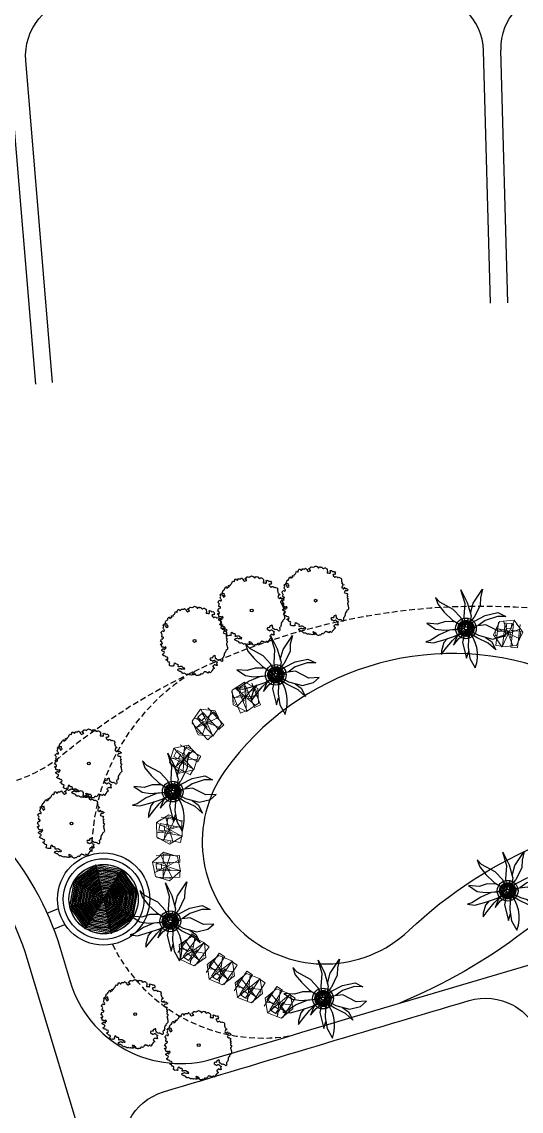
# Model space of a CAD drawing. Extents: x 309418 to 1212698, y 3438380 to 6877191.
# Drawn here: x 606543.7 to 606587, y 3438509.8 to 3438604.3 of the extents above; entities that cross this region are included whole.
import ezdxf

# ---------------------------------------------------------------- set-up
doc = ezdxf.new("R2010")
doc.units = 0
doc.header["$MEASUREMENT"] = 0
doc.set_wipeout_variables(frame=1)
doc.linetypes.add('DASHED', pattern=[0.75, 0.5, -0.25])
for name, color, linetype in [('Draft _ Lines', 20, 'Continuous'), ('DRAFT LINES', 32, 'Continuous'), ('DRAFT-LINES', 10, 'Continuous'), ('LA-HARD-PAVE-HATCH-MARBLE-TYPE (PV - MT-BG-01-AN - RA- ∅ - 01)', 227, 'Continuous'), ('LA-HARD-PAVE-HATCH-WOOD-TYPE( PV - WO-DW-01-∅ - ∅-∅ - 04)', 17, 'Continuous'), ('LA-HARD-PAVE-LINE-01', 30, 'Continuous'), ('LA-PLNT-PALMS', 251, 'Continuous'), ('LA-PLNT-TREE-TRUNK', 52, 'Continuous'), ('Tree-Delonix regia', 71, 'Continuous'), ('X-DK-LANDSCPE BASE$0$LA-WOODEN -ELEV', 45, 'Continuous'), ('X-DK-LANDSCPE BASE$0$LA-WOODEN ELEV2', 29, 'Continuous')]:
    doc.layers.add(name, color=color, linetype=linetype)
for name, color, linetype, lineweight in [('HW-LA-SF-LOUNGE CHAIRS', 215, 'Continuous', 0), ('L-CON-SF-CABANA', 215, 'Continuous', 0), ('X-DK-LANDSCPE BASE$0$LA-PLNT-PALM', 102, 'Continuous', 20)]:
    doc.layers.add(name, color=color, linetype=linetype, lineweight=lineweight)

# ---------------------------------------------------------------- blocks, each defined once
blk = doc.blocks.new('Lounge 1')
at = {"lineweight": 13, "extrusion": (0, 0, -1)}
blk.add_line((0.411, 1.439), (0.411, 0.859), dxfattribs=at)
blk.add_wipeout([(0.29, 0.859), (0.29, 0), (-0.29, 0), (-0.29, 0.859), (-0.411, 0.859), (-0.411, 1.439), (-0.29, 1.439), (-0.29, 2.03), (0.29, 2.03), (0.29, 1.439), (0.411, 1.439), (0.411, 0.859)])
at = {"extrusion": (0, 0, -1)}
for p, q in [((-0.29, 2.03), (-0.29, 0)), ((0.29, 2.03), (0.29, 0)), ((0.29, 0), (-0.29, 0))]:
    blk.add_line(p, q, dxfattribs=at)
at = {"lineweight": 13, "extrusion": (0, 0, -1)}
for p, q in [((-0.29, 1.439), (-0.411, 1.439)), ((-0.411, 1.439), (-0.411, 0.859)), ((0.411, 1.439), (0.29, 1.439)), ((-0.29, 0.859), (-0.411, 0.859)), ((0.411, 0.859), (0.29, 0.859))]:
    blk.add_line(p, q, dxfattribs=at)
blk.add_lwpolyline([(0.29, 1.439), (-0.29, 1.439)])
blk = doc.blocks.new('umbrella')
blk.add_lwpolyline([(-0.328, 1.236), (-1.23, 0.331), (-0.897, -0.902), (0.338, -1.231), (1.239, -0.326), (0.907, 0.907)], close=True)
for points in [[(0.329, -1.229), (-0.331, 1.235)], [(1.074, 0.287), (-1.064, -0.282)]]:
    blk.add_lwpolyline(points)
at = {"layer": 'L-CON-SF-CABANA', "extrusion": (0, 0, -1)}
for p, q in [((0.575, 0.995), (-0.571, -0.989)), ((-0.987, 0.575), (0.996, -0.57))]:
    blk.add_line(p, q, dxfattribs=at)
blk = doc.blocks.new('LA-SIDE TABLE-0')
at = {"layer": 'HW-LA-SF-LOUNGE CHAIRS'}
blk.add_lwpolyline([(-0.161, 0.157), (0.161, -0.157), (-0.153, -0.479), (-0.475, -0.166)], close=True, dxfattribs=at)
blk = doc.blocks.new('*U114')
at = {"layer": 'HW-LA-SF-LOUNGE CHAIRS', "rotation": 111.042538555091}
blk.add_blockref('Lounge 1', (0.844, 1.023), dxfattribs=at)
blk.add_blockref('Lounge 1', (1.311, -0.19), dxfattribs=at)
at = {"rotation": 155.2528103942293}
blk.add_blockref('LA-SIDE TABLE-0', (-0.817, -0.312), dxfattribs=at)
at = {"layer": 'HW-LA-SF-LOUNGE CHAIRS', "rotation": 114.5515318329102}
blk.add_blockref('umbrella', (0.005, 0.004), dxfattribs=at)
blk = doc.blocks.new('*U113')
at = {"layer": 'HW-LA-SF-LOUNGE CHAIRS', "rotation": 112.902256444944}
blk.add_blockref('Lounge 1', (0.811, 1.05), dxfattribs=at)
blk.add_blockref('Lounge 1', (1.317, -0.147), dxfattribs=at)
at = {"rotation": 157.1125282840822}
blk.add_blockref('LA-SIDE TABLE-0', (-0.806, -0.338), dxfattribs=at)
at = {"layer": 'HW-LA-SF-LOUNGE CHAIRS', "rotation": 116.4112497227631}
blk.add_blockref('umbrella', (0.005, 0.004), dxfattribs=at)
blk = doc.blocks.new('*U112')
at = {"layer": 'HW-LA-SF-LOUNGE CHAIRS', "rotation": 115.5043517202483}
blk.add_blockref('Lounge 1', (0.762, 1.086), dxfattribs=at)
blk.add_blockref('Lounge 1', (1.322, -0.087), dxfattribs=at)
at = {"rotation": 159.7146235593865}
blk.add_blockref('LA-SIDE TABLE-0', (-0.79, -0.375), dxfattribs=at)
at = {"layer": 'HW-LA-SF-LOUNGE CHAIRS', "rotation": 119.0133449980674}
blk.add_blockref('umbrella', (0.005, 0.004), dxfattribs=at)
blk = doc.blocks.new('*U111')
at = {"layer": 'HW-LA-SF-LOUNGE CHAIRS', "rotation": 167.8649148409983}
blk.add_blockref('Lounge 1', (-0.395, 1.267), dxfattribs=at)
blk.add_blockref('Lounge 1', (0.876, 0.993), dxfattribs=at)
at = {"rotation": 212.0751866801365}
blk.add_blockref('LA-SIDE TABLE-0', (-0.186, -0.855), dxfattribs=at)
at = {"layer": 'HW-LA-SF-LOUNGE CHAIRS', "rotation": 171.3739081188174}
blk.add_blockref('umbrella', (-0.001, 0.006), dxfattribs=at)
blk = doc.blocks.new('*U110')
at = {"layer": 'HW-LA-SF-LOUNGE CHAIRS', "rotation": 178.7454552913774}
blk.add_blockref('Lounge 1', (-0.627, 1.169), dxfattribs=at)
blk.add_blockref('Lounge 1', (0.673, 1.141), dxfattribs=at)
at = {"rotation": 222.9557271305156}
blk.add_blockref('LA-SIDE TABLE-0', (-0.021, -0.874), dxfattribs=at)
at = {"layer": 'HW-LA-SF-LOUNGE CHAIRS', "rotation": 182.2544485691966}
blk.add_blockref('umbrella', (-0.002, 0.006), dxfattribs=at)
blk = doc.blocks.new('*U125')
at = {"layer": 'HW-LA-SF-LOUNGE CHAIRS', "rotation": 197.6106721176034}
blk.add_blockref('Lounge 1', (-0.971, 0.904), dxfattribs=at)
blk.add_blockref('Lounge 1', (0.268, 1.297), dxfattribs=at)
at = {"rotation": 241.8209439567416}
blk.add_blockref('LA-SIDE TABLE-0', (0.263, -0.834), dxfattribs=at)
at = {"layer": 'HW-LA-SF-LOUNGE CHAIRS', "rotation": 201.1196653954225}
blk.add_blockref('umbrella', (-0.004, 0.005), dxfattribs=at)
blk = doc.blocks.new('*U126')
at = {"layer": 'HW-LA-SF-LOUNGE CHAIRS', "rotation": 215.6058830997293}
blk.add_blockref('Lounge 1', (-1.203, 0.56), dxfattribs=at)
blk.add_blockref('Lounge 1', (-0.146, 1.317), dxfattribs=at)
at = {"rotation": 259.8161549388675}
blk.add_blockref('LA-SIDE TABLE-0', (0.508, -0.712), dxfattribs=at)
at = {"layer": 'HW-LA-SF-LOUNGE CHAIRS', "rotation": 219.1148763775484}
blk.add_blockref('umbrella', (-0.005, 0.004), dxfattribs=at)
blk = doc.blocks.new('*U104')
at = {"layer": 'HW-LA-SF-LOUNGE CHAIRS', "rotation": 236.3192529901591}
blk.add_blockref('Lounge 1', (-1.323, 0.098), dxfattribs=at)
blk.add_blockref('Lounge 1', (-0.602, 1.18), dxfattribs=at)
at = {"rotation": 280.5295248292974}
blk.add_blockref('LA-SIDE TABLE-0', (0.727, -0.487), dxfattribs=at)
at = {"layer": 'HW-LA-SF-LOUNGE CHAIRS', "rotation": 239.8282462679783}
blk.add_blockref('umbrella', (-0.006, 0.002), dxfattribs=at)
blk = doc.blocks.new('*U101')
at = {"layer": 'HW-LA-SF-LOUNGE CHAIRS', "rotation": 264.898272996274}
blk.add_blockref('Lounge 1', (-1.209, -0.547), dxfattribs=at)
blk.add_blockref('Lounge 1', (-1.093, 0.748), dxfattribs=at)
at = {"rotation": 309.1085448354122}
blk.add_blockref('LA-SIDE TABLE-0', (0.871, -0.08), dxfattribs=at)
at = {"layer": 'HW-LA-SF-LOUNGE CHAIRS', "rotation": 268.4072662740932}
blk.add_blockref('umbrella', (-0.006, -0.001), dxfattribs=at)
blk = doc.blocks.new('Delonix regia')
at = {"linetype": 'Continuous'}
blk.add_lwpolyline([(2.746, -0.535), (2.736, -0.575), (2.722, -0.616), (2.664, -0.605), (2.668, -0.648), (2.68, -0.697), (2.659, -0.734), (2.623, -0.79), (2.679, -0.804), (2.666, -0.866), (2.599, -0.87), (2.571, -0.833), (2.505, -0.801), (2.5, -0.85), (2.456, -0.861), (2.399, -0.882), (2.358, -0.933), (2.388, -0.966), (2.392, -1.03), (2.362, -1.086), (2.408, -1.09), (2.458, -1.056), (2.512, -1.06), (2.55, -1.08), (2.55, -1.08), (2.55, -1.08), (2.486, -1.111), (2.507, -1.185), (2.541, -1.221), (2.585, -1.246), (2.588, -1.292), (2.596, -1.351), (2.604, -1.444), (2.555, -1.441), (2.514, -1.423), (2.467, -1.426), (2.422, -1.361), (2.392, -1.317), (2.321, -1.31), (2.249, -1.337), (2.204, -1.346), (2.208, -1.393), (2.239, -1.477), (2.272, -1.547), (2.302, -1.59), (2.312, -1.635), (2.27, -1.65), (2.232, -1.678), (2.186, -1.702), (2.151, -1.736), (2.166, -1.812), (2.1, -1.837), (2.038, -1.819), (2.019, -1.86), (2.035, -1.902), (1.996, -1.944), (1.958, -1.972), (1.91, -1.99), (1.87, -2.012), (1.902, -2.096), (1.885, -2.143), (1.825, -2.166), (1.71, -2.188), (1.662, -2.206), (1.629, -2.3), (1.596, -2.34), (1.56, -2.374), (1.55, -2.419), (1.503, -2.477), (1.425, -2.561), (1.385, -2.583), (1.299, -2.574), (1.226, -2.56), (1.175, -2.572), (1.118, -2.601), (1.074, -2.631), (1.024, -2.608), (0.972, -2.614), (0.928, -2.644), (0.877, -2.635), (0.846, -2.681), (0.827, -2.722), (0.737, -2.756), (0.695, -2.772), (0.652, -2.802), (0.576, -2.782), (0.529, -2.786), (0.431, -2.891), (0.385, -2.949), (0.34, -2.959), (0.295, -2.948), (0.268, -2.911), (0.284, -2.864), (0.274, -2.819), (0.248, -2.747), (0.225, -2.687), (0.197, -2.649), (0.156, -2.631), (0.132, -2.585), (0.108, -2.539), (0.119, -2.494), (0.127, -2.443), (0.093, -2.407), (0.09, -2.361), (0.132, -2.345), (0.149, -2.298), (0.191, -2.248), (0.24, -2.23), (0.264, -2.186), (0.236, -2.128), (0.181, -2.128), (0.134, -2.112), (0.106, -2.074), (0.054, -2.08), (-0.004, -2.109), (-0.04, -2.142), (-0.077, -2.115), (-0.112, -2.06), (-0.176, -2.015), (-0.231, -2.015), (-0.275, -2.08), (-0.292, -2.127), (-0.282, -2.171), (-0.237, -2.202), (-0.255, -2.243), (-0.236, -2.332), (-0.193, -2.357), (-0.147, -2.367), (-0.102, -2.378), (-0.061, -2.397), (-0.058, -2.443), (-0.068, -2.488), (-0.076, -2.539), (-0.055, -2.579), (-0.043, -2.629), (-0.027, -2.672), (-0.063, -2.705), (-0.108, -2.695), (-0.158, -2.707), (-0.169, -2.752), (-0.196, -2.789), (-0.214, -2.83), (-0.25, -2.864), (-0.291, -2.845), (-0.295, -2.799), (-0.319, -2.753), (-0.334, -2.711), (-0.346, -2.661), (-0.393, -2.664), (-0.442, -2.662), (-0.532, -2.641), (-0.58, -2.659), (-0.585, -2.756), (-0.574, -2.821), (-0.63, -2.855), (-0.732, -2.839), (-0.793, -2.82), (-0.837, -2.85), (-0.881, -2.86), (-0.929, -2.844), (-1.068, -2.875), (-1.12, -2.881), (-1.124, -2.834), (-1.099, -2.791), (-1.122, -2.731), (-1.179, -2.725), (-1.272, -2.732), (-1.287, -2.69), (-1.279, -2.639), (-1.313, -2.603), (-1.31, -2.555), (-1.344, -2.519), (-1.36, -2.477), (-1.382, -2.437), (-1.427, -2.427), (-1.471, -2.436), (-1.524, -2.422), (-1.601, -2.437), (-1.651, -2.449), (-1.691, -2.416), (-1.695, -2.369), (-1.764, -2.326), (-1.764, -2.326), (-1.808, -2.312), (-1.842, -2.34), (-1.892, -2.329), (-1.931, -2.305), (-1.966, -2.273), (-1.994, -2.238), (-2.044, -2.226), (-2.072, -2.191), (-2.089, -2.145), (-2.112, -2.085), (-2.136, -2.019), (-2.092, -1.995), (-2.057, -1.967), (-2.079, -1.929), (-2.092, -1.874), (-2.071, -1.828), (-2.048, -1.789), (-2.098, -1.777), (-2.108, -1.728), (-2.099, -1.672), (-2.182, -1.673), (-2.205, -1.712), (-2.226, -1.757), (-2.187, -1.864), (-2.201, -1.907), (-2.246, -1.886), (-2.281, -1.853), (-2.323, -1.824), (-2.373, -1.789), (-2.415, -1.699), (-2.436, -1.662), (-2.479, -1.647), (-2.511, -1.561), (-2.531, -1.508), (-2.588, -1.499), (-2.628, -1.431), (-2.645, -1.346), (-2.663, -1.277), (-2.68, -1.231), (-2.745, -1.179), (-2.773, -1.144), (-2.774, -1.1), (-2.759, -1.018), (-2.776, -0.934), (-2.777, -0.889), (-2.808, -0.847), (-2.828, -0.794), (-2.852, -0.728), (-2.861, -0.685), (-2.849, -0.636), (-2.807, -0.605), (-2.765, -0.597), (-2.724, -0.627), (-2.685, -0.65), (-2.639, -0.671), (-2.594, -0.692), (-2.585, -0.734), (-2.567, -0.803), (-2.559, -0.845), (-2.512, -0.85), (-2.466, -0.871), (-2.441, -0.937), (-2.397, -0.996), (-2.354, -0.988), (-2.336, -0.936), (-2.366, -0.856), (-2.385, -0.803), (-2.371, -0.76), (-2.375, -0.709), (-2.399, -0.665), (-2.434, -0.632), (-2.465, -0.591), (-2.51, -0.57), (-2.537, -0.519), (-2.582, -0.498), (-2.611, -0.464), (-2.558, -0.421), (-2.507, -0.395), (-2.484, -0.356), (-2.507, -0.274), (-2.545, -0.212), (-2.573, -0.178), (-2.539, -0.149), (-2.556, -0.103), (-2.551, -0.056), (-2.552, -0.011), (-2.602, 0.001), (-2.656, 0.003), (-2.686, -0.038), (-2.733, -0.033), (-2.767, -0.083), (-2.788, -0.129), (-2.846, -0.136), (-2.889, -0.061), (-2.924, -0.028), (-2.98, 0.019), (-3.016, 0.096), (-3.039, 0.178), (-2.996, 0.225), (-2.908, 0.273), (-2.844, 0.304), (-2.832, 0.354), (-2.864, 0.418), (-2.903, 0.441), (-2.888, 0.484), (-2.865, 0.523), (-2.882, 0.569), (-2.882, 0.569), (-2.865, 0.616), (-2.877, 0.66), (-2.893, 0.702), (-2.854, 0.725), (-2.806, 0.726), (-2.782, 0.674), (-2.761, 0.629), (-2.698, 0.683), (-2.656, 0.699), (-2.634, 0.755), (-2.635, 0.807), (-2.674, 0.827), (-2.698, 0.905), (-2.69, 0.952), (-2.699, 1.001), (-2.729, 1.046), (-2.749, 1.1), (-2.765, 1.155), (-2.755, 1.22), (-2.691, 1.261), (-2.651, 1.246), (-2.601, 1.229), (-2.537, 1.244), (-2.493, 1.265), (-2.484, 1.312), (-2.502, 1.384), (-2.523, 1.428), (-2.54, 1.474), (-2.536, 1.545), (-2.484, 1.582), (-2.441, 1.572), (-2.396, 1.567), (-2.35, 1.571), (-2.336, 1.524), (-2.327, 1.475), (-2.313, 1.428), (-2.294, 1.387), (-2.215, 1.434), (-2.172, 1.459), (-2.143, 1.404), (-2.084, 1.479), (-2.097, 1.526), (-2.188, 1.536), (-2.232, 1.55), (-2.218, 1.616), (-2.27, 1.662), (-2.295, 1.705), (-2.297, 1.757), (-2.277, 1.799), (-2.236, 1.827), (-2.222, 1.907), (-2.236, 1.98), (-2.17, 1.978), (-2.117, 1.929), (-2.079, 1.899), (-2.018, 1.944), (-2.022, 2.003), (-1.982, 2.035), (-1.991, 2.084), (-2.011, 2.125), (-2.041, 2.157), (-1.986, 2.174), (-1.937, 2.183), (-1.898, 2.206), (-1.829, 2.232), (-1.785, 2.209), (-1.78, 2.159), (-1.701, 2.171), (-1.661, 2.155), (-1.614, 2.182), (-1.613, 2.225), (-1.642, 2.258), (-1.642, 2.258), (-1.667, 2.295), (-1.655, 2.339), (-1.596, 2.406), (-1.544, 2.42), (-1.5, 2.436), (-1.475, 2.491), (-1.461, 2.575), (-1.451, 2.624), (-1.402, 2.659), (-1.358, 2.647), (-1.315, 2.652), (-1.269, 2.652), (-1.222, 2.647), (-1.217, 2.604), (-1.229, 2.56), (-1.182, 2.555), (-1.157, 2.519), (-1.077, 2.56), (-1.077, 2.605), (-1.067, 2.654), (-1.067, 2.699), (-1.019, 2.768), (-0.941, 2.803), (-0.896, 2.803), (-0.863, 2.866), (-0.848, 2.917), (-0.779, 2.943), (-0.727, 2.956), (-0.709, 2.906), (-0.746, 2.825), (-0.741, 2.781), (-0.746, 2.734), (-0.777, 2.666), (-0.801, 2.623), (-0.774, 2.566), (-0.729, 2.566), (-0.689, 2.535), (-0.624, 2.559), (-0.609, 2.61), (-0.639, 2.644), (-0.606, 2.691), (-0.559, 2.702), (-0.529, 2.742), (-0.552, 2.79), (-0.606, 2.798), (-0.613, 2.846), (-0.642, 2.88), (-0.589, 2.934), (-0.538, 2.948), (-0.47, 2.979), (-0.434, 3.003), (-0.379, 3.007), (-0.338, 2.988), (-0.297, 2.97), (-0.202, 2.988), (-0.133, 3.014), (-0.083, 3.032), (-0.03, 3.041), (0.02, 3.014), (0.061, 2.996), (0.072, 2.949), (0.007, 2.913), (-0.043, 2.895), (0.009, 2.892), (0.054, 2.908), (0.075, 2.866), (0.141, 2.856), (0.19, 2.846), (0.224, 2.876), (0.194, 2.91), (0.237, 2.948), (0.281, 2.92), (0.326, 2.846), (0.425, 2.883), (0.475, 2.885), (0.52, 2.856), (0.596, 2.879), (0.664, 2.91), (0.711, 2.933), (0.76, 2.94), (0.792, 2.867), (0.777, 2.817), (0.865, 2.838), (0.943, 2.873), (0.999, 2.905), (1.042, 2.91), (1.084, 2.858), (1.101, 2.813), (1.084, 2.767), (1.062, 2.72), (1.108, 2.703), (1.151, 2.679), (1.209, 2.706), (1.251, 2.728), (1.268, 2.683), (1.303, 2.651), (1.327, 2.615), (1.327, 2.615), (1.357, 2.583), (1.398, 2.554), (1.447, 2.564), (1.496, 2.553), (1.491, 2.506), (1.456, 2.478), (1.491, 2.385), (1.477, 2.342), (1.433, 2.318), (1.443, 2.232), (1.44, 2.178), (1.475, 2.146), (1.538, 2.139), (1.583, 2.118), (1.611, 2.084), (1.655, 2.107), (1.637, 2.176), (1.617, 2.229), (1.629, 2.278), (1.661, 2.313), (1.704, 2.299), (1.738, 2.267), (1.788, 2.255), (1.823, 2.283), (1.883, 2.283), (1.923, 2.237), (1.957, 2.145), (1.981, 2.101), (2.028, 2.096), (2.078, 2.084), (2.119, 2.055), (2.163, 2.056), (2.206, 2.042), (2.226, 1.989), (2.246, 1.936), (2.274, 1.902), (2.278, 1.85), (2.257, 1.805), (2.252, 1.758), (2.287, 1.726), (2.325, 1.703), (2.372, 1.72), (2.416, 1.721), (2.434, 1.675), (2.419, 1.632), (2.471, 1.614), (2.506, 1.582), (2.508, 1.537), (2.479, 1.451), (2.497, 1.405), (2.538, 1.375), (2.583, 1.355), (2.626, 1.341), (2.67, 1.304), (2.683, 1.249), (2.671, 1.199), (2.673, 1.155), (2.701, 1.12), (2.643, 1.053), (2.544, 0.956), (2.469, 0.913), (2.435, 0.885), (2.476, 0.855), (2.517, 0.826), (2.548, 0.762), (2.566, 0.716), (2.604, 0.692), (2.684, 0.722), (2.732, 0.755), (2.734, 0.809), (2.766, 0.843), (2.812, 0.823), (2.843, 0.759), (2.866, 0.677), (2.861, 0.63), (2.942, 0.555), (2.97, 0.52), (2.958, 0.41), (2.935, 0.372), (2.891, 0.348), (2.859, 0.313), (2.812, 0.296), (2.786, 0.346), (2.745, 0.376), (2.7, 0.397), (2.676, 0.441), (2.651, 0.386), (2.637, 0.343), (2.602, 0.315), (2.626, 0.271), (2.63, 0.22), (2.612, 0.168), (2.646, 0.136), (2.689, 0.122), (2.739, 0.11), (2.77, 0.047), (2.771, 0.002), (2.766, -0.045), (2.803, -0.084), (2.849, -0.105), (2.869, -0.157), (2.913, -0.276), (2.93, -0.323), (2.9, -0.364), (2.886, -0.407), (2.845, -0.437), (2.799, -0.455), (2.766, -0.489)], close=True, dxfattribs=at)
blk.add_circle((0, 0), 0.122, dxfattribs=at)
blk = doc.blocks.new('GH-B-LA-HD-FURN-Tree-Pit-140-C2')
blk.add_wipeout([(-0.285, 0.639), (-0.331, 0.617), (-0.371, 0.593), (-0.464, 0.524), (-0.509, 0.48), (-0.547, 0.437), (-0.566, 0.411), (-0.593, 0.373), (-0.614, 0.337), (-0.643, 0.276), (-0.665, 0.22), (-0.683, 0.154), (-0.692, 0.107), (-0.698, 0.047), (-0.7, 0.008), (-0.7, -0.016), (-0.696, -0.075), (-0.684, -0.149), (-0.657, -0.241), (-0.632, -0.301), (-0.605, -0.352), (-0.578, -0.395), (-0.516, -0.473), (-0.43, -0.552), (-0.377, -0.59), (-0.308, -0.629), (-0.192, -0.673), (-0.137, -0.686), (-0.026, -0.7), (0.028, -0.699), (0.16, -0.681), (0.232, -0.66), (0.287, -0.638), (0.411, -0.567), (0.473, -0.516), (0.517, -0.472), (0.565, -0.413), (0.608, -0.346), (0.66, -0.234), (0.679, -0.17), (0.695, -0.08), (0.699, 0.027), (0.674, 0.189), (0.649, 0.262), (0.618, 0.329), (0.576, 0.398), (0.529, 0.458), (0.47, 0.518), (0.414, 0.565), (0.336, 0.614), (0.277, 0.643), (0.234, 0.66), (0.176, 0.677), (0.135, 0.687), (0.1, 0.693), (0.045, 0.699), (0.004, 0.7), (-0.03, 0.699), (-0.071, 0.696), (-0.096, 0.693), (-0.124, 0.689), (-0.195, 0.672)])
at = {"linetype": 'Continuous', "ltscale": 7}
blk.add_circle((0, 0), 0.7, dxfattribs=at)
for centre, radius in [((0, 0), 0.7), ((-0.592, 0.009, 0), 0.0312), ((-0.526, 0.216, 0), 0.0751), ((-0.542, 0.345, 0), 0.0312), ((-0.482, 0.387, 0), 0.0312), ((-0.442, 0.118, 0), 0.0312), ((-0.432, -0.011, 0), 0.0312), ((-0.385, 0.277, 0), 0.0744), ((-0.38, 0.429, 0), 0.0489), ((-0.345, 0.538, 0), 0.0489), ((-0.319, 0.363, 0), 0.0312), ((-0.319, 0.189, 0), 0.0312), ((-0.223, 0.255, 0), 0.0751), ((-0.203, 0.436, 0), 0.0864), ((-0.239, 0.566, 0), 0.0312), ((-0.106, 0.624, 0), 0.0312), ((-0.046, 0.394, 0), 0.0751), ((-0.067, 0.526, 0), 0.0489), ((0.025, 0.561, 0), 0.0312), ((0.091, 0.494, 0), 0.0489), ((0.075, 0.397, 0), 0.0312), ((0.163, 0.33, 0), 0.0312), ((0.221, 0.245, 0), 0.0744), ((0.226, 0.418, 0), 0.0751), ((0.247, 0.56, 0), 0.0312), ((0.336, -0.05, 0), 0.0744), ((0.328, 0.519, 0), 0.0489), ((0.314, 0.186, 0), 0.0312), ((0.342, 0.102, 0), 0.0489), ((0.39, 0.277, 0), 0.0744), ((0.396, 0.429, 0), 0.0489), ((0.498, 0.095, 0), 0.0751), ((0.498, -0.073, 0), 0.0751), ((0.48, 0.346, 0), 0.0312), ((0.553, 0.255, 0), 0.0751), ((0.602, 0.143, 0), 0.0312), ((-0.664, -0.034, 0), 0.0312), ((-0.602, -0.135, 0), 0.0744), ((-0.523, -0.055, 0), 0.0312), ((-0.508, -0.414, 0), 0.0312), ((-0.505, -0.182, 0), 0.0312), ((-0.43, -0.174, 0), 0.0312), ((-0.406, -0.372, 0), 0.0489), ((-0.386, -0.273, 0), 0.0489), ((-0.327, -0.118, 0), 0.0744), ((-0.345, -0.437, 0), 0.0312), ((-0.285, -0.24, 0), 0.0489), ((-0.249, -0.546, 0), 0.0751), ((-0.229, -0.365, 0), 0.0864), ((-0.214, -0.155, 0), 0.0312), ((-0.175, -0.631, 0), 0.0312), ((-0.144, -0.505, 0), 0.0312), ((-0.11, -0.277, 0), 0.0489), ((-0.086, -0.557, 0), 0.0489), ((0.043, -0.574, 0), 0.0751), ((0.028, -0.318, 0), 0.0489), ((0.011, -0.474, 0), 0.0312), ((0.01, -0.669, 0), 0.0312), ((0.049, -0.404, 0), 0.0312), ((0.112, -0.242, 0), 0.0489), ((0.195, -0.556, 0), 0.0744), ((0.2, -0.382, 0), 0.0751), ((0.184, -0.17, 0), 0.0312), ((0.211, -0.253, 0), 0.0489), ((0.255, -0.157, 0), 0.0312), ((0.274, -0.477, 0), 0.0312), ((0.346, -0.263, 0), 0.0489), ((0.37, -0.372, 0), 0.0489), ((0.384, -0.154, 0), 0.0312), ((0.454, -0.455, 0), 0.0312), ((0.456, -0.261, 0), 0.0312), ((0.521, -0.179, 0), 0.0312)]:
    blk.add_circle(centre, radius)
for centre, radius, start, end in [((-0.738, 0.073, 0), 0.0751, 300.56995, 48.13189), ((-0.667, 0.152, 0), 0.0312, 228.25091, 106.0031), ((-0.703, 0.259, 0), 0.0489, 338.95156, 340.5973), ((-0.617, 0.292, 0), 0.0312, 212.38699, 96.93294), ((-0.532, 0.493, 0), 0.0744, 249.8969, 24.44616), ((-0.141, 0.712, 0), 0.0489, 225.13359, 337.31896), ((0.053, 0.676, 0), 0.0744, 161.29619, 9.73208), ((0.228, 0.639, 0), 0.0312, 117.36186, 23.37918), ((0.491, 0.534, 0), 0.0312, 191.31199, 263.52729), ((0.572, 0.436, 0), 0.0864, 143.86727, 290.7577), ((0.676, 0.067, 0), 0.0751, 82.37222, 288.96734), ((-0.683, -0.259, 0), 0.0489, 330.55443, 70.90521), ((-0.558, -0.308, 0), 0.0744, 243.04684, 174.73742), ((-0.568, -0.456, 0), 0.0312, 13.63317, 63.92155), ((-0.411, -0.524, 0), 0.0744, 297.59757, 166.13286), ((-0.345, -0.612, 0), 0.0312, 335.79609, 145.33578), ((-0.126, -0.734, 0), 0.0751, 29.1719, 131.34724), ((0.145, -0.71, 0), 0.0751, 33.568, 169.58741), ((0.364, -0.524, 0), 0.0744, 340.2974, 269.33505), ((0.527, -0.546, 0), 0.0751, 97.23348, 170.67419), ((0.547, -0.365, 0), 0.0864, 29.69595, 262.86872), ((0.661, -0.083, 0), 0.0489, 40.76282, 304.86097), ((0.672, -0.262, 0), 0.0489, 95.69847, 221.74846), ((0.664, -0.168, 0), 0.0312, 47.4763, 284.07386), ((0.73, -0.03, 0), 0.0312, 164.22546, 190.99296)]:
    blk.add_arc(centre, radius, start, end)
blk = doc.blocks.new('P200')
blk.add_lwpolyline([(0, -0.1), (0, 0.1)])
blk = doc.blocks.new('COARSE GRAVEL')
blk.add_wipeout([(0.677, 0.593), (0.693, 0.574), (0.693, 0.574), (0.73, 0.527), (0.758, 0.485), (0.793, 0.425), (0.81, 0.393), (0.831, 0.346), (0.85, 0.297), (0.867, 0.242), (0.883, 0.174), (0.894, 0.105), (0.899, 0.041), (0.9, -0.016), (0.898, -0.066), (0.892, -0.123), (0.88, -0.186), (0.867, -0.24), (0.848, -0.301), (0.82, -0.372), (0.79, -0.431), (0.757, -0.487), (0.72, -0.54), (0.681, -0.589), (0.641, -0.632), (0.605, -0.666), (0.579, -0.689), (0.53, -0.728), (0.477, -0.763), (0.444, -0.783), (0.404, -0.804), (0.374, -0.819), (0.305, -0.847), (0.25, -0.865), (0.153, -0.887), (0.088, -0.896), (0.02, -0.9), (-0.062, -0.898), (-0.179, -0.882), (-0.241, -0.867), (-0.295, -0.85), (-0.358, -0.826), (-0.43, -0.791), (-0.464, -0.771), (-0.526, -0.731), (-0.571, -0.696), (-0.616, -0.656), (-0.68, -0.59), (-0.714, -0.548), (-0.748, -0.5), (-0.791, -0.43), (-0.832, -0.343), (-0.866, -0.245), (-0.889, -0.14), (-0.899, -0.041), (-0.897, 0.077), (-0.881, 0.186), (-0.856, 0.277), (-0.839, 0.326), (-0.811, 0.39), (-0.778, 0.452), (-0.742, 0.509), (-0.702, 0.563), (-0.651, 0.621), (-0.592, 0.678), (-0.491, 0.754), (-0.4, 0.806), (-0.329, 0.838), (-0.192, 0.879), (-0.105, 0.894), (0.013, 0.9), (0.085, 0.896), (0.203, 0.877), (0.251, 0.864), (0.353, 0.828), (0.407, 0.803), (0.424, 0.794), (0.47, 0.768), (0.49, 0.755), (0.524, 0.732), (0.558, 0.706), (0.616, 0.656), (0.651, 0.622)])
at = {"rotation": 45.00000000604048}
blk.add_blockref('GH-B-LA-HD-FURN-Tree-Pit-140-C2', (0, 0), dxfattribs=at)
at = {"layer": 'LA-HARD-PAVE-HATCH-WOOD-TYPE( PV - WO-DW-01-∅ - ∅-∅ - 04)'}
blk.add_circle((0, 0), 0.9, dxfattribs=at)
at = {"layer": 'LA-HARD-PAVE-LINE-01'}
blk.add_circle((0, 0), 0.7, dxfattribs=at)
at = {"layer": 'LA-HARD-PAVE-HATCH-WOOD-TYPE( PV - WO-DW-01-∅ - ∅-∅ - 04)'}
for p, rotation in [((-0.8, 0.013), 269.0493109383438), ((-0.641, 0.479), 233.239448750675), ((-0.24, 0.763), 197.4295865630063), ((0.252, 0.759), 161.6197243753375), ((0.649, 0.468), 125.8098621876688), ((-0.656, -0.457), 304.8591731260126), ((-0.265, -0.755), 340.6690353136814), ((0.227, -0.767), 16.47889750135008), ((0.633, -0.489), 52.28875968901892), ((0.8, -0.027), 88.09862187668766)]:
    blk.add_blockref('P200', p, dxfattribs=dict(at, rotation=rotation))
blk = doc.blocks.new('GH-B-LA-PL-PALM')
for p, q in [((-1.517, 2.964), (-2.174, 3.082)), ((-2.174, 3.082), (-1.583, 2.408)), ((-0.725, 2.373), (-1.517, 2.964)), ((-2.808, 1.298), (-2.97, 2.047)), ((-2.97, 2.047), (-2.513, 1.474)), ((-1.583, 2.408), (-1.319, 1.141)), ((-0.226, 1.232), (-0.725, 2.373)), ((-1.933, 0.598), (-2.808, 1.298)), ((-2.513, 1.474), (-1.587, 0.875)), ((-1.319, 1.141), (-0.653, 0.504)), ((-0.022, 0.123), (-0.226, 1.232)), ((-0.955, 0.175), (-1.933, 0.598)), ((-1.587, 0.875), (-0.851, 0.675)), ((-0.955, 0.175), (-0.123, 0.023)), ((-0.653, 0.504), (-0.099, 0.076)), ((-0.585, -0.034), (-1.172, -0.045)), ((0.206, -1.184), (0.662, -1.757)), ((0.662, -1.757), (1.267, -2.163)), ((1.267, -2.163), (1.777, -2.915))]:
    blk.add_line(p, q)
for points in [[(-0.451, 1.808), (-0.499, 2.44), (-0.17, 3.188), (-0.209, 2.316), (0.031, 1.265), (0.106, 0.609)], [(0.075, 0.1), (0.543, 0.728), (1.155, 1.179), (1.809, 1.901), (2.162, 2.778)], [(0.112, 0.054), (1.131, 0.546), (1.977, 1.672), (1.392, 1.44)], [(-0.085, -0.091), (-0.721, -0.772), (-1.64, -1.411), (-2.332, -2.431), (-1.827, -1.319), (-1.132, -0.325), (-0.476, 0.023), (-0.125, 0.006)], [(0.484, -0.064), (1.072, -0.167), (1.803, 0.069), (1.06, 0.076), (0.462, 0.223)], [(-1.27, -0.522), (-2.104, -0.891), (-3.563, -1.025), (-2.852, -0.688), (-2.355, -0.309), (-1.172, -0.045)], [(-0.056, -0.112), (-0.459, -0.92), (-0.598, -1.887), (-0.356, -3.184), (-0.437, -3.729), (-0.092, -3.173), (0.082, -2.348), (0.165, -1.363), (0.015, -0.124)], [(0.089, -0.087), (1.018, -0.999), (1.885, -1.46), (2.766, -1.745), (3.106, -1.976), (2.762, -1.439), (1.868, -0.796), (1.076, -0.298), (0.553, -0.094), (0.123, -0.021)], [(1.777, -2.915), (1.7, -2.02), (1.329, -1.394), (0.682, -0.702)], [(1.682, -0.703), (2.163, -0.713), (2.841, -0.428), (3.079, -0.234), (2.524, -0.261), (1.55, -0.256), (0.968, -0.194)]]:
    blk.add_lwpolyline(points)
blk.add_arc((3.175, -0.24), 3.184, 108.55511, 173.42729)
at = {"layer": 'LA-PLNT-TREE-TRUNK'}
blk.add_circle((0, 0), 0.131, dxfattribs=at)
blk = doc.blocks.new('X-DK-LANDSCPE BASE$0$aapp')
at = {"color": 30, "true_color": 0xf8991e}
blk.add_circle((0, 0), 3.015, dxfattribs=at)
at = {"layer": 'X-DK-LANDSCPE BASE$0$LA-WOODEN -ELEV', "color": 30, "true_color": 0xf8991e}
for points in [[(1.154, 2.786), (-1.154, 2.786), (-2.786, 1.154), (-2.786, -1.154), (-1.154, -2.786), (1.154, -2.786), (2.786, -1.154), (2.786, 1.154)], [(-0.936, 2.062), (-0.797, 2.12), (-0.854, 2.258), (-0.993, 2.201)], [(0.797, 2.12), (0.935, 2.062), (0.993, 2.201), (0.854, 2.258)], [(-2.12, 0.797), (-2.063, 0.935), (-2.201, 0.993), (-2.259, 0.854)], [(0.478, 1.154), (-0.478, 1.154), (-1.154, 0.478), (-1.154, -0.478), (-0.478, -1.154), (0.478, -1.154), (1.153, -0.478), (1.153, 0.478)], [(2.062, 0.935), (2.12, 0.797), (2.258, 0.854), (2.201, 0.993)], [(-2.063, -0.936), (-2.12, -0.797), (-2.259, -0.854), (-2.201, -0.993)], [(2.12, -0.797), (2.062, -0.936), (2.201, -0.993), (2.258, -0.854)], [(-0.797, -2.12), (-0.936, -2.062), (-0.993, -2.201), (-0.854, -2.258)], [(0.935, -2.062), (0.797, -2.12), (0.854, -2.258), (0.993, -2.201)]]:
    blk.add_lwpolyline(points, close=True, dxfattribs=at)
for points in [[(-0.022, 0.038), (-1.158, 2.782)], [(-0.017, 0.042), (-1.154, 2.786)], [(-0.012, 0.042), (-1.148, 2.786)], [(0.011, 0.042), (1.148, 2.786)], [(0.017, 0.042), (1.154, 2.786)], [(0.021, 0.038), (1.158, 2.782)], [(-0.042, 0.017), (-2.786, 1.154)], [(-0.042, 0.011), (-2.786, 1.148)], [(-0.038, 0.021), (-2.782, 1.158)], [(0.038, 0.021), (2.782, 1.158)], [(0.042, 0.017), (2.786, 1.154)], [(0.042, 0.011), (2.786, 1.148)], [(-0.042, -0.012), (-2.786, -1.148)], [(-0.042, -0.017), (-2.786, -1.154)], [(-0.038, -0.021), (-2.782, -1.158)], [(-0.022, -0.038), (-1.158, -2.782)], [(-0.017, -0.042), (-1.154, -2.786)], [(-0.012, -0.042), (-1.148, -2.786)], [(0.011, -0.042), (1.148, -2.786)], [(0.017, -0.042), (1.154, -2.786)], [(0.021, -0.038), (1.158, -2.782)], [(0.038, -0.021), (2.782, -1.158)], [(0.042, -0.012), (2.786, -1.148)], [(0.042, -0.017), (2.786, -1.154)]]:
    blk.add_lwpolyline(points, dxfattribs=at)
at = {"layer": 'X-DK-LANDSCPE BASE$0$LA-WOODEN ELEV2', "color": 30, "true_color": 0xf8991e}
for points in [[(1.103, 2.662), (-1.103, 2.662), (-2.662, 1.103), (-2.662, -1.103), (-1.103, -2.662), (1.103, -2.662), (2.662, -1.103), (2.662, 1.103)], [(1.051, 2.539), (-1.052, 2.539), (-2.539, 1.052), (-2.539, -1.052), (-1.052, -2.539), (1.051, -2.539), (2.539, -1.052), (2.539, 1.052)], [(1, 2.415), (-1, 2.415), (-2.415, 1), (-2.415, -1), (-1, -2.415), (1, -2.415), (2.415, -1), (2.415, 1)], [(0.949, 2.292), (-0.949, 2.292), (-2.292, 0.949), (-2.292, -0.949), (-0.949, -2.292), (0.949, -2.292), (2.292, -0.949), (2.292, 0.949)], [(0.898, 2.168), (-0.898, 2.168), (-2.168, 0.898), (-2.168, -0.898), (-0.898, -2.168), (0.898, -2.168), (2.168, -0.898), (2.168, 0.898)], [(0.847, 2.045), (-0.847, 2.045), (-2.045, 0.847), (-2.045, -0.847), (-0.847, -2.045), (0.847, -2.045), (2.045, -0.847), (2.045, 0.847)], [(0.796, 1.921), (-0.796, 1.921), (-1.921, 0.796), (-1.921, -0.796), (-0.796, -1.921), (0.796, -1.921), (1.921, -0.796), (1.921, 0.796)], [(0.745, 1.798), (-0.745, 1.798), (-1.798, 0.745), (-1.798, -0.745), (-0.745, -1.798), (0.745, -1.798), (1.797, -0.745), (1.797, 0.745)], [(0.693, 1.674), (-0.693, 1.674), (-1.674, 0.693), (-1.674, -0.693), (-0.693, -1.674), (0.693, -1.674), (1.674, -0.693), (1.674, 0.693)], [(0.642, 1.55), (-0.642, 1.55), (-1.551, 0.642), (-1.551, -0.642), (-0.642, -1.551), (0.642, -1.551), (1.55, -0.642), (1.55, 0.642)], [(0.591, 1.427), (-0.591, 1.427), (-1.427, 0.591), (-1.427, -0.591), (-0.591, -1.427), (0.591, -1.427), (1.427, -0.591), (1.427, 0.591)], [(0.54, 1.303), (-0.54, 1.303), (-1.304, 0.54), (-1.304, -0.54), (-0.54, -1.304), (0.54, -1.304), (1.303, -0.54), (1.303, 0.54)], [(0.489, 1.18), (-0.489, 1.18), (-1.18, 0.489), (-1.18, -0.489), (-0.489, -1.18), (0.489, -1.18), (1.18, -0.489), (1.18, 0.489)], [(0.427, 1.03), (-0.427, 1.03), (-1.03, 0.427), (-1.03, -0.427), (-0.427, -1.03), (0.427, -1.03), (1.03, -0.427), (1.03, 0.427)], [(0.375, 0.906), (-0.376, 0.906), (-0.907, 0.375), (-0.907, -0.376), (-0.376, -0.907), (0.375, -0.907), (0.906, -0.376), (0.906, 0.375)], [(0.324, 0.783), (-0.324, 0.783), (-0.783, 0.324), (-0.783, -0.324), (-0.324, -0.783), (0.324, -0.783), (0.783, -0.324), (0.783, 0.324)], [(0.273, 0.659), (-0.273, 0.659), (-0.66, 0.273), (-0.66, -0.273), (-0.273, -0.659), (0.273, -0.659), (0.659, -0.273), (0.659, 0.273)], [(0.222, 0.536), (-0.222, 0.536), (-0.536, 0.222), (-0.536, -0.222), (-0.222, -0.536), (0.222, -0.536), (0.536, -0.222), (0.536, 0.222)], [(0.171, 0.412), (-0.171, 0.412), (-0.412, 0.171), (-0.412, -0.171), (-0.171, -0.412), (0.171, -0.412), (0.412, -0.171), (0.412, 0.171)], [(0.12, 0.289), (-0.12, 0.289), (-0.289, 0.12), (-0.289, -0.12), (-0.12, -0.289), (0.12, -0.289), (0.289, -0.12), (0.289, 0.12)], [(0.068, 0.165), (-0.069, 0.165), (-0.165, 0.068), (-0.165, -0.069), (-0.069, -0.165), (0.068, -0.165), (0.165, -0.069), (0.165, 0.068)], [(0.017, 0.042), (-0.017, 0.042), (-0.042, 0.017), (-0.042, -0.017), (-0.017, -0.042), (0.017, -0.042), (0.042, -0.017), (0.042, 0.017)]]:
    blk.add_lwpolyline(points, close=True, dxfattribs=at)

msp = doc.modelspace()

# ---------------------------------------------------------------- linework, layer by layer
at = {"layer": 'Draft _ Lines', "color": 114, "linetype": 'DASHED', "true_color": 0x139b48}
for points in [[(606602.883, 3438550.19624, 0.26368354), (606547.04145, 3438540.50341, -0.28234123), (606534.47265, 3438538.95597, -2.50924224)], [(606557.77329, 3438547.35562, 0.25062524), (606549.76677, 3438532.02159, 0.25062524)], [(606551.57066, 3438524.23235, 0.33267718), (606566.97551, 3438516.30236)]]:
    msp.add_lwpolyline(points, format="xyb", dxfattribs=at)
at = {"layer": 'DRAFT LINES', "color": 4}
msp.add_lwpolyline([(606636.08473, 3438531.23768, 0.58415826), (606656.55824, 3438550.15679, 0.60541143), (606645.1616, 3438553.06047, -0.21173007), (606621.6108, 3438542.48664, -0.08747523), (606589.21446, 3438548.04096, 0.33613859), (606561.31749, 3438539.28159, 0.90705138), (606577.25413, 3438525.43297, -0.18509359), (606602.85443, 3438536.0142, -0.08452927)], format="xyb", close=True, dxfattribs=at)
at = {"layer": 'DRAFT-LINES'}
for points in [[(606645.87457, 3438694.30958, -0.15651859), (606621.89172, 3438696.02724, 0.16337411), (606597.17848, 3438697.46542, -0.17187102), (606572.40196, 3438699.31864, 0.27452542), (606539.61238, 3438695.3391, -0.17500823), (606518.94623, 3438688.71648, 0.28772563), (606509.74292, 3438683.39892, -0.08856318), (606504.3329, 3438676.47432, 0.00584193), (606494.44773, 3438667.4011, 0.43189398), (606494.42807, 3438649.92927, 0.06703778), (606514.11669, 3438635.79429, -0.52237604), (606518.9986, 3438595.04669), (606503.58991, 3438581.333, 0.43325153), (606503.02403, 3438559.45353, 0.09691104), (606532.65646, 3438539.79454, -0.22527028), (606547.03504, 3438523.89202), (606547.9, 3438521.01421, 0.41426008), (606560.35671, 3438514.31629)], [(606546.38441, 3438572.96405), (606544.06241, 3438600.90969, -0.40735976), (606548.51446, 3438606.29546, -0.03218077), (606557.61795, 3438606.67819, 0.00983773), (606578.64612, 3438606.62252, 0.00983773)], [(606521.64332, 3438597.78912, -0.05618664), (606536.29849, 3438603.89126, -0.47389628), (606542.67411, 3438599.50318), (606544.88956, 3438572.83985)], [(606560.35671, 3438514.31629, -0.00188194), (606601.01225, 3438526.3761, 0.03295863), (606601.63067, 3438526.60219, 0.25494211), (606613.12651, 3438541.56341)], [(606609.08551, 3438532.36127, 0.18850293), (606594.01007, 3438529.90699, 0.02549225), (606587.22732, 3438525.30655, -0.06322461), (606576.46351, 3438519.13395)], [(606558.79255, 3438484.77344), (606552.65024, 3438505.20962, -0.41390668), (606555.99441, 3438511.43571, -0.00122707), (606582.47839, 3438519.35516, -0.41455194), (606588.69465, 3438515.97641), (606595.81501, 3438491.84776)]]:
    msp.add_lwpolyline(points, format="xyb", dxfattribs=at)
for points in [[(606584.33607, 3438579.85341), (606583.72934, 3438601.76166)], [(606585.8355, 3438579.89493), (606585.22877, 3438601.80319)], [(606545.89706, 3438526.94193), (606546.88335, 3438527.34997)], [(606546.47049, 3438525.55586), (606547.4563, 3438525.9637)]]:
    msp.add_lwpolyline(points, dxfattribs=at)
for radius in [3, 2.5, 2, 1.5, 1]:
    msp.add_circle((606550.80097, 3438528.1576), radius, dxfattribs=at)
for centre, start, end in [((606578.73126, 3438601.62324), 1.586351, 90.9756), ((606590.22685, 3438601.9416), 92.197102, 181.586351)]:
    msp.add_arc(centre, 5, start, end, dxfattribs=at)

# ---------------------------------------------------------------- block references
at = {"layer": 'Tree-Delonix regia', "rotation": 47.46426310588033}
for p in [(606569.1826, 3438554.04718), (606563.64172, 3438553.19006), (606549.52013, 3438539.91757), (606548.01723, 3438534.72247)]:
    msp.add_blockref('Delonix regia', p, dxfattribs=at)

# ---------------------------------------------------------------- next in the draw order: block references
at = {"layer": 'HW-LA-SF-LOUNGE CHAIRS', "xscale": -1, "rotation": 258.6539472657729}
for name, p in [('*U101', (606585.87, 3438551.20789)), ('*U125', (606557.75638, 3438540.31024)), ('*U111', (606556.2496, 3438530.99174)), ('*U113', (606560.9544, 3438521.99071)), ('*U114', (606565.99078, 3438519.10219))]:
    msp.add_blockref(name, p, dxfattribs=at)
at = {"layer": 'LA-HARD-PAVE-HATCH-MARBLE-TYPE (PV - MT-BG-01-AN - RA- ∅ - 01)', "rotation": 6.135701135505339}
for p in [(606582.2068, 3438551.64192), (606585.822, 3438528.88281), (606569.82098, 3438519.53276)]:
    msp.add_blockref('COARSE GRAVEL', p, dxfattribs=at)

# ---------------------------------------------------------------- next in the draw order: linework, layer by layer
at = {"layer": 'DRAFT-LINES'}
msp.add_lwpolyline([(606509.06956, 3438765.70212), (606486.14213, 3438747.85204, 0.4552667), (606485.0676, 3438728.27204), (606502.97762, 3438710.86457, -0.4344856), (606502.33026, 3438678.70802, 0.00584193), (606492.39344, 3438669.5874, 0.43189398), (606492.36886, 3438647.74761, 0.06703778), (606512.70804, 3438633.14558, -0.52237604), (606517.00412, 3438597.28768), (606501.59543, 3438583.574, 0.43325153), (606500.91638, 3438557.31863, 0.09691104), (606531.50885, 3438537.02271, -0.22527028), (606544.16201, 3438523.0285), (606554.50771, 3438488.60714)], format="xyb", dxfattribs=at)
for radius in [4, 3.5]:
    msp.add_circle((606550.80097, 3438528.1576), radius, dxfattribs=at)

# ---------------------------------------------------------------- next in the draw order: block references
at = {"layer": 'HW-LA-SF-LOUNGE CHAIRS', "xscale": -1, "rotation": 258.6539472657729}
for name, p in [('*U126', (606559.7445, 3438543.46645)), ('*U110', (606556.49576, 3438534.19844)), ('*U112', (606558.50108, 3438523.65514)), ('*U114', (606563.37927, 3438520.4326))]:
    msp.add_blockref(name, p, dxfattribs=at)
at = {"layer": 'LA-HARD-PAVE-HATCH-MARBLE-TYPE (PV - MT-BG-01-AN - RA- ∅ - 01)', "rotation": 6.135701135505339}
msp.add_blockref('COARSE GRAVEL', (606556.79704, 3438537.48259), dxfattribs=at)
at = {"layer": 'LA-PLNT-PALMS', "rotation": 231.1357011280185}
for p in [(606582.2068, 3438551.64192), (606585.822, 3438528.88281)]:
    msp.add_blockref('GH-B-LA-PL-PALM', p, dxfattribs=at)
at = {"layer": 'X-DK-LANDSCPE BASE$0$LA-PLNT-PALM', "rotation": 260.159393150653}
msp.add_blockref('X-DK-LANDSCPE BASE$0$aapp', (606550.80097, 3438528.1576), dxfattribs=at)

# ---------------------------------------------------------------- next in the draw order: block references
at = {"layer": 'HW-LA-SF-LOUNGE CHAIRS', "xscale": -1, "rotation": 258.6539472657729}
msp.add_blockref('*U104', (606563.10078, 3438545.71369), dxfattribs=at)
at = {"layer": 'LA-HARD-PAVE-HATCH-MARBLE-TYPE (PV - MT-BG-01-AN - RA- ∅ - 01)', "rotation": 6.135701135505339}
msp.add_blockref('COARSE GRAVEL', (606556.58541, 3438526.23273), dxfattribs=at)
at = {"layer": 'LA-PLNT-PALMS', "rotation": 231.1357011280185}
for p in [(606556.79704, 3438537.48259), (606569.82098, 3438519.53276)]:
    msp.add_blockref('GH-B-LA-PL-PALM', p, dxfattribs=at)
at = {"layer": 'Tree-Delonix regia', "rotation": 47.46426310588033}
for p in [(606553.53312, 3438518.17333), (606559.04375, 3438515.48189)]:
    msp.add_blockref('Delonix regia', p, dxfattribs=at)

# ---------------------------------------------------------------- next in the draw order: block references
at = {"layer": 'LA-HARD-PAVE-HATCH-MARBLE-TYPE (PV - MT-BG-01-AN - RA- ∅ - 01)', "rotation": 6.135701135505339}
msp.add_blockref('COARSE GRAVEL', (606565.72631, 3438547.6133), dxfattribs=at)
at = {"layer": 'LA-PLNT-PALMS', "rotation": 231.1357011280185}
msp.add_blockref('GH-B-LA-PL-PALM', (606556.58541, 3438526.23273), dxfattribs=at)
at = {"layer": 'Tree-Delonix regia', "rotation": 47.46426310588033}
msp.add_blockref('Delonix regia', (606558.69451, 3438550.55277), dxfattribs=at)

# ---------------------------------------------------------------- next in the draw order: block references
at = {"layer": 'LA-PLNT-PALMS', "rotation": 231.1357011280185}
msp.add_blockref('GH-B-LA-PL-PALM', (606565.72631, 3438547.6133), dxfattribs=at)

doc.saveas('drawing.dxf')
